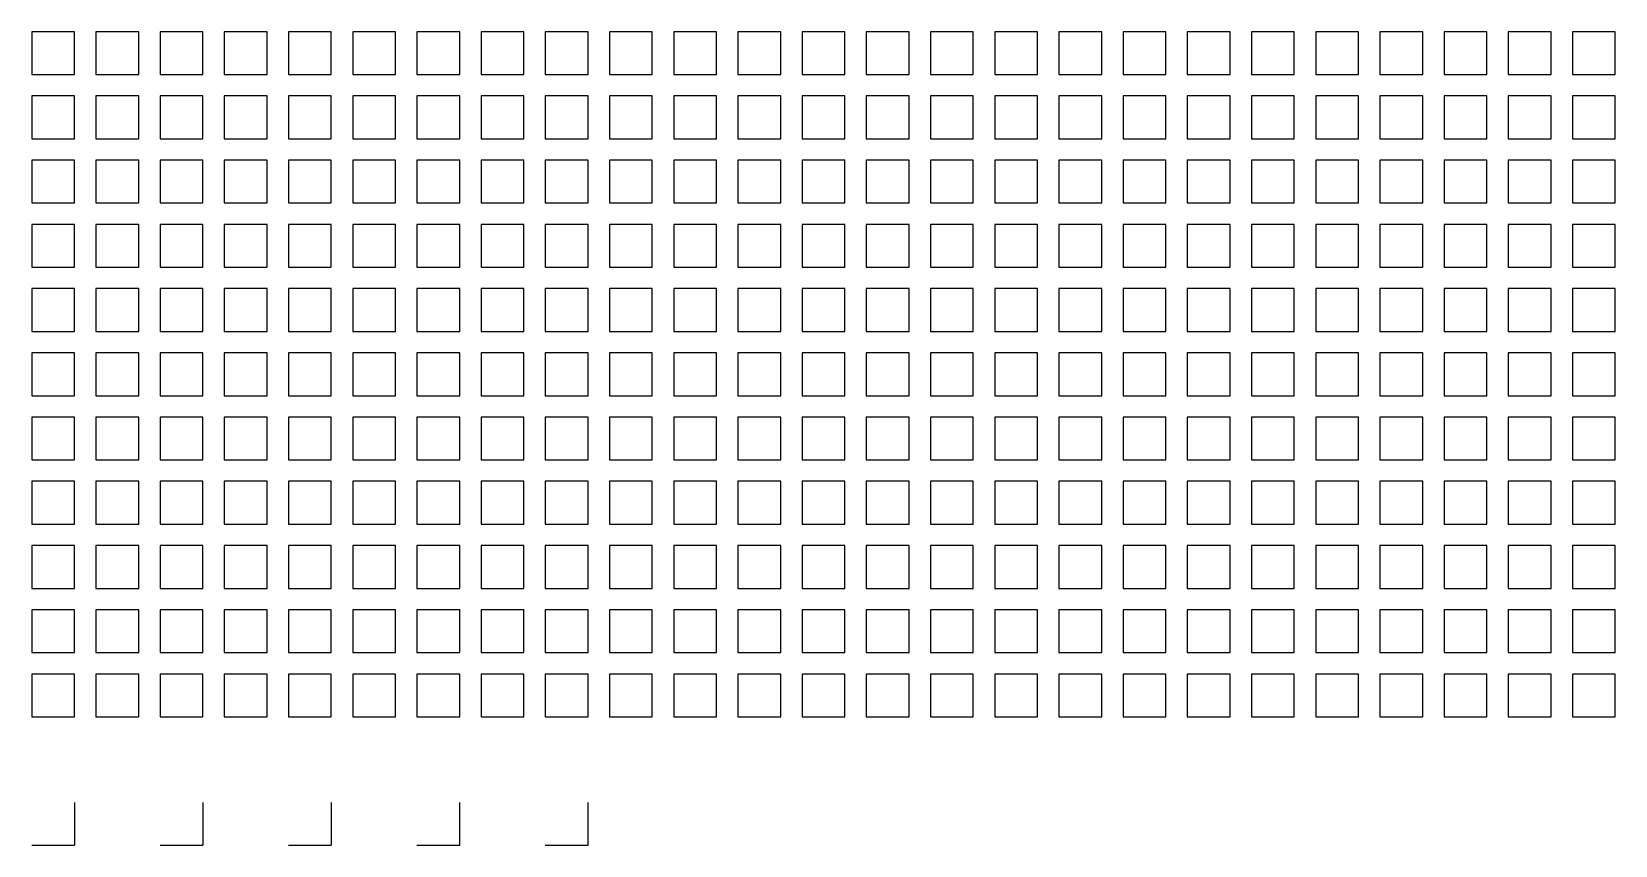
# Model space of a CAD drawing. Header units: millimetres. Extents: x 0 to 370, y -30 to 370.
# Drawn here: x 0 to 370, y -30 to 160 of the extents above; entities that cross this region are included whole.
import ezdxf

# ---------------------------------------------------------------- set-up
doc = ezdxf.new("R2010")
doc.units = ezdxf.units.MM
doc.layers.add('Grid', color=2, linetype='CONTINUOUS')

msp = doc.modelspace()

# ---------------------------------------------------------------- linework, layer by layer
at = {"layer": 'Grid'}
for p, q in [((10, 160), (0, 160)), ((0, 160), (0, 150)), ((10, 150), (10, 160)), ((25, 160), (15, 160)), ((15, 160), (15, 150)), ((25, 150), (25, 160)), ((40, 160), (30, 160)), ((30, 160), (30, 150)), ((40, 150), (40, 160)), ((55, 160), (45, 160)), ((45, 160), (45, 150)), ((55, 150), (55, 160)), ((70, 160), (60, 160)), ((60, 160), (60, 150)), ((70, 150), (70, 160)), ((85, 160), (75, 160)), ((75, 160), (75, 150)), ((85, 150), (85, 160)), ((100, 160), (90, 160)), ((90, 160), (90, 150)), ((100, 150), (100, 160)), ((115, 160), (105, 160)), ((105, 160), (105, 150)), ((115, 150), (115, 160)), ((130, 160), (120, 160)), ((120, 160), (120, 150)), ((130, 150), (130, 160)), ((145, 160), (135, 160)), ((135, 160), (135, 150)), ((145, 150), (145, 160)), ((160, 160), (150, 160)), ((150, 160), (150, 150)), ((160, 150), (160, 160)), ((175, 160), (165, 160)), ((165, 160), (165, 150)), ((175, 150), (175, 160)), ((190, 160), (180, 160)), ((180, 160), (180, 150)), ((190, 150), (190, 160)), ((205, 160), (195, 160)), ((195, 160), (195, 150)), ((205, 150), (205, 160)), ((220, 160), (210, 160)), ((210, 160), (210, 150)), ((220, 150), (220, 160)), ((235, 160), (225, 160)), ((225, 160), (225, 150)), ((235, 150), (235, 160)), ((250, 160), (240, 160)), ((240, 160), (240, 150)), ((250, 150), (250, 160)), ((265, 160), (255, 160)), ((255, 160), (255, 150)), ((265, 150), (265, 160)), ((280, 160), (270, 160)), ((270, 160), (270, 150)), ((280, 150), (280, 160)), ((295, 160), (285, 160)), ((285, 160), (285, 150)), ((295, 150), (295, 160)), ((310, 160), (300, 160)), ((300, 160), (300, 150)), ((310, 150), (310, 160)), ((325, 160), (315, 160)), ((315, 160), (315, 150)), ((325, 150), (325, 160)), ((340, 160), (330, 160)), ((330, 160), (330, 150)), ((340, 150), (340, 160)), ((355, 160), (345, 160)), ((345, 160), (345, 150)), ((355, 150), (355, 160)), ((370, 160), (360, 160)), ((360, 160), (360, 150)), ((370, 150), (370, 160)), ((0, 150), (10, 150)), ((15, 150), (25, 150)), ((30, 150), (40, 150)), ((45, 150), (55, 150)), ((60, 150), (70, 150)), ((75, 150), (85, 150)), ((90, 150), (100, 150)), ((105, 150), (115, 150)), ((120, 150), (130, 150)), ((135, 150), (145, 150)), ((150, 150), (160, 150)), ((165, 150), (175, 150)), ((180, 150), (190, 150)), ((195, 150), (205, 150)), ((210, 150), (220, 150)), ((225, 150), (235, 150)), ((240, 150), (250, 150)), ((255, 150), (265, 150)), ((270, 150), (280, 150)), ((285, 150), (295, 150)), ((300, 150), (310, 150)), ((315, 150), (325, 150)), ((330, 150), (340, 150)), ((345, 150), (355, 150)), ((360, 150), (370, 150)), ((10, 145), (0, 145)), ((0, 145), (0, 135)), ((10, 135), (10, 145)), ((25, 145), (15, 145)), ((15, 145), (15, 135)), ((25, 135), (25, 145)), ((40, 145), (30, 145)), ((30, 145), (30, 135)), ((40, 135), (40, 145)), ((55, 145), (45, 145)), ((45, 145), (45, 135)), ((55, 135), (55, 145)), ((70, 145), (60, 145)), ((60, 145), (60, 135)), ((70, 135), (70, 145)), ((85, 145), (75, 145)), ((75, 145), (75, 135)), ((85, 135), (85, 145)), ((100, 145), (90, 145)), ((90, 145), (90, 135)), ((100, 135), (100, 145)), ((115, 145), (105, 145)), ((105, 145), (105, 135)), ((115, 135), (115, 145)), ((130, 145), (120, 145)), ((120, 145), (120, 135)), ((130, 135), (130, 145)), ((145, 145), (135, 145)), ((135, 145), (135, 135)), ((145, 135), (145, 145)), ((160, 145), (150, 145)), ((150, 145), (150, 135)), ((160, 135), (160, 145)), ((175, 145), (165, 145)), ((165, 145), (165, 135)), ((175, 135), (175, 145)), ((190, 145), (180, 145)), ((180, 145), (180, 135)), ((190, 135), (190, 145)), ((205, 145), (195, 145)), ((195, 145), (195, 135)), ((205, 135), (205, 145)), ((220, 145), (210, 145)), ((210, 145), (210, 135)), ((220, 135), (220, 145)), ((235, 145), (225, 145)), ((225, 145), (225, 135)), ((235, 135), (235, 145)), ((250, 145), (240, 145)), ((240, 145), (240, 135)), ((250, 135), (250, 145)), ((265, 145), (255, 145)), ((255, 145), (255, 135)), ((265, 135), (265, 145)), ((280, 145), (270, 145)), ((270, 145), (270, 135)), ((280, 135), (280, 145)), ((295, 145), (285, 145)), ((285, 145), (285, 135)), ((295, 135), (295, 145)), ((310, 145), (300, 145)), ((300, 145), (300, 135)), ((310, 135), (310, 145)), ((325, 145), (315, 145)), ((315, 145), (315, 135)), ((325, 135), (325, 145)), ((340, 145), (330, 145)), ((330, 145), (330, 135)), ((340, 135), (340, 145)), ((355, 145), (345, 145)), ((345, 145), (345, 135)), ((355, 135), (355, 145)), ((370, 145), (360, 145)), ((360, 145), (360, 135)), ((370, 135), (370, 145)), ((0, 135), (10, 135)), ((15, 135), (25, 135)), ((30, 135), (40, 135)), ((45, 135), (55, 135)), ((60, 135), (70, 135)), ((75, 135), (85, 135)), ((90, 135), (100, 135)), ((105, 135), (115, 135)), ((120, 135), (130, 135)), ((135, 135), (145, 135)), ((150, 135), (160, 135)), ((165, 135), (175, 135)), ((180, 135), (190, 135)), ((195, 135), (205, 135)), ((210, 135), (220, 135)), ((225, 135), (235, 135)), ((240, 135), (250, 135)), ((255, 135), (265, 135)), ((270, 135), (280, 135)), ((285, 135), (295, 135)), ((300, 135), (310, 135)), ((315, 135), (325, 135)), ((330, 135), (340, 135)), ((345, 135), (355, 135)), ((360, 135), (370, 135)), ((10, 130), (0, 130)), ((0, 130), (0, 120)), ((10, 120), (10, 130)), ((25, 130), (15, 130)), ((15, 130), (15, 120)), ((25, 120), (25, 130)), ((40, 130), (30, 130)), ((30, 130), (30, 120)), ((40, 120), (40, 130)), ((55, 130), (45, 130)), ((45, 130), (45, 120)), ((55, 120), (55, 130)), ((70, 130), (60, 130)), ((60, 130), (60, 120)), ((70, 120), (70, 130)), ((85, 130), (75, 130)), ((75, 130), (75, 120)), ((85, 120), (85, 130)), ((100, 130), (90, 130)), ((90, 130), (90, 120)), ((100, 120), (100, 130)), ((115, 130), (105, 130)), ((105, 130), (105, 120)), ((115, 120), (115, 130)), ((130, 130), (120, 130)), ((120, 130), (120, 120)), ((130, 120), (130, 130)), ((145, 130), (135, 130)), ((135, 130), (135, 120)), ((145, 120), (145, 130)), ((160, 130), (150, 130)), ((150, 130), (150, 120)), ((160, 120), (160, 130)), ((175, 130), (165, 130)), ((165, 130), (165, 120)), ((175, 120), (175, 130)), ((190, 130), (180, 130)), ((180, 130), (180, 120)), ((190, 120), (190, 130)), ((205, 130), (195, 130)), ((195, 130), (195, 120)), ((205, 120), (205, 130)), ((220, 130), (210, 130)), ((210, 130), (210, 120)), ((220, 120), (220, 130)), ((235, 130), (225, 130)), ((225, 130), (225, 120)), ((235, 120), (235, 130)), ((250, 130), (240, 130)), ((240, 130), (240, 120)), ((250, 120), (250, 130)), ((265, 130), (255, 130)), ((255, 130), (255, 120)), ((265, 120), (265, 130)), ((280, 130), (270, 130)), ((270, 130), (270, 120)), ((280, 120), (280, 130)), ((295, 130), (285, 130)), ((285, 130), (285, 120)), ((295, 120), (295, 130)), ((310, 130), (300, 130)), ((300, 130), (300, 120)), ((310, 120), (310, 130)), ((325, 130), (315, 130)), ((315, 130), (315, 120)), ((325, 120), (325, 130)), ((340, 130), (330, 130)), ((330, 130), (330, 120)), ((340, 120), (340, 130)), ((355, 130), (345, 130)), ((345, 130), (345, 120)), ((355, 120), (355, 130)), ((370, 130), (360, 130)), ((360, 130), (360, 120)), ((370, 120), (370, 130)), ((0, 120), (10, 120)), ((15, 120), (25, 120)), ((30, 120), (40, 120)), ((45, 120), (55, 120)), ((60, 120), (70, 120)), ((75, 120), (85, 120)), ((90, 120), (100, 120)), ((105, 120), (115, 120)), ((120, 120), (130, 120)), ((135, 120), (145, 120)), ((150, 120), (160, 120)), ((165, 120), (175, 120)), ((180, 120), (190, 120)), ((195, 120), (205, 120)), ((210, 120), (220, 120)), ((225, 120), (235, 120)), ((240, 120), (250, 120)), ((255, 120), (265, 120)), ((270, 120), (280, 120)), ((285, 120), (295, 120)), ((300, 120), (310, 120)), ((315, 120), (325, 120)), ((330, 120), (340, 120)), ((345, 120), (355, 120)), ((360, 120), (370, 120)), ((10, 115), (0, 115)), ((0, 115), (0, 105)), ((10, 105), (10, 115)), ((25, 115), (15, 115)), ((15, 115), (15, 105)), ((25, 105), (25, 115)), ((40, 115), (30, 115)), ((30, 115), (30, 105)), ((40, 105), (40, 115)), ((55, 115), (45, 115)), ((45, 115), (45, 105)), ((55, 105), (55, 115)), ((70, 115), (60, 115)), ((60, 115), (60, 105)), ((70, 105), (70, 115)), ((85, 115), (75, 115)), ((75, 115), (75, 105)), ((85, 105), (85, 115)), ((100, 115), (90, 115)), ((90, 115), (90, 105)), ((100, 105), (100, 115)), ((115, 115), (105, 115)), ((105, 115), (105, 105)), ((115, 105), (115, 115)), ((130, 115), (120, 115)), ((120, 115), (120, 105)), ((130, 105), (130, 115)), ((145, 115), (135, 115)), ((135, 115), (135, 105)), ((145, 105), (145, 115)), ((160, 115), (150, 115)), ((150, 115), (150, 105)), ((160, 105), (160, 115)), ((175, 115), (165, 115)), ((165, 115), (165, 105)), ((175, 105), (175, 115)), ((190, 115), (180, 115)), ((180, 115), (180, 105)), ((190, 105), (190, 115)), ((205, 115), (195, 115)), ((195, 115), (195, 105)), ((205, 105), (205, 115)), ((220, 115), (210, 115)), ((210, 115), (210, 105)), ((220, 105), (220, 115)), ((235, 115), (225, 115)), ((225, 115), (225, 105)), ((235, 105), (235, 115)), ((250, 115), (240, 115)), ((240, 115), (240, 105)), ((250, 105), (250, 115)), ((265, 115), (255, 115)), ((255, 115), (255, 105)), ((265, 105), (265, 115)), ((280, 115), (270, 115)), ((270, 115), (270, 105)), ((280, 105), (280, 115)), ((295, 115), (285, 115)), ((285, 115), (285, 105)), ((295, 105), (295, 115)), ((310, 115), (300, 115)), ((300, 115), (300, 105)), ((310, 105), (310, 115)), ((325, 115), (315, 115)), ((315, 115), (315, 105)), ((325, 105), (325, 115)), ((340, 115), (330, 115)), ((330, 115), (330, 105)), ((340, 105), (340, 115)), ((355, 115), (345, 115)), ((345, 115), (345, 105)), ((355, 105), (355, 115)), ((370, 115), (360, 115)), ((360, 115), (360, 105)), ((370, 105), (370, 115)), ((0, 105), (10, 105)), ((15, 105), (25, 105)), ((30, 105), (40, 105)), ((45, 105), (55, 105)), ((60, 105), (70, 105)), ((75, 105), (85, 105)), ((90, 105), (100, 105)), ((105, 105), (115, 105)), ((120, 105), (130, 105)), ((135, 105), (145, 105)), ((150, 105), (160, 105)), ((165, 105), (175, 105)), ((180, 105), (190, 105)), ((195, 105), (205, 105)), ((210, 105), (220, 105)), ((225, 105), (235, 105)), ((240, 105), (250, 105)), ((255, 105), (265, 105)), ((270, 105), (280, 105)), ((285, 105), (295, 105)), ((300, 105), (310, 105)), ((315, 105), (325, 105)), ((330, 105), (340, 105)), ((345, 105), (355, 105)), ((360, 105), (370, 105)), ((10, 100), (0, 100)), ((0, 100), (0, 90)), ((10, 90), (10, 100)), ((25, 100), (15, 100)), ((15, 100), (15, 90)), ((25, 90), (25, 100)), ((40, 100), (30, 100)), ((30, 100), (30, 90)), ((40, 90), (40, 100)), ((55, 100), (45, 100)), ((45, 100), (45, 90)), ((55, 90), (55, 100)), ((70, 100), (60, 100)), ((60, 100), (60, 90)), ((70, 90), (70, 100)), ((85, 100), (75, 100)), ((75, 100), (75, 90)), ((85, 90), (85, 100)), ((100, 100), (90, 100)), ((90, 100), (90, 90)), ((100, 90), (100, 100)), ((115, 100), (105, 100)), ((105, 100), (105, 90)), ((115, 90), (115, 100)), ((130, 100), (120, 100)), ((120, 100), (120, 90)), ((130, 90), (130, 100)), ((145, 100), (135, 100)), ((135, 100), (135, 90)), ((145, 90), (145, 100)), ((160, 100), (150, 100)), ((150, 100), (150, 90)), ((160, 90), (160, 100)), ((175, 100), (165, 100)), ((165, 100), (165, 90)), ((175, 90), (175, 100)), ((190, 100), (180, 100)), ((180, 100), (180, 90)), ((190, 90), (190, 100)), ((205, 100), (195, 100)), ((195, 100), (195, 90)), ((205, 90), (205, 100)), ((220, 100), (210, 100)), ((210, 100), (210, 90)), ((220, 90), (220, 100)), ((235, 100), (225, 100)), ((225, 100), (225, 90)), ((235, 90), (235, 100)), ((250, 100), (240, 100)), ((240, 100), (240, 90)), ((250, 90), (250, 100)), ((265, 100), (255, 100)), ((255, 100), (255, 90)), ((265, 90), (265, 100)), ((280, 100), (270, 100)), ((270, 100), (270, 90)), ((280, 90), (280, 100)), ((295, 100), (285, 100)), ((285, 100), (285, 90)), ((295, 90), (295, 100)), ((310, 100), (300, 100)), ((300, 100), (300, 90)), ((310, 90), (310, 100)), ((325, 100), (315, 100)), ((315, 100), (315, 90)), ((325, 90), (325, 100)), ((340, 100), (330, 100)), ((330, 100), (330, 90)), ((340, 90), (340, 100)), ((355, 100), (345, 100)), ((345, 100), (345, 90)), ((355, 90), (355, 100)), ((370, 100), (360, 100)), ((360, 100), (360, 90)), ((370, 90), (370, 100)), ((0, 90), (10, 90)), ((15, 90), (25, 90)), ((30, 90), (40, 90)), ((45, 90), (55, 90)), ((60, 90), (70, 90)), ((75, 90), (85, 90)), ((90, 90), (100, 90)), ((105, 90), (115, 90)), ((120, 90), (130, 90)), ((135, 90), (145, 90)), ((150, 90), (160, 90)), ((165, 90), (175, 90)), ((180, 90), (190, 90)), ((195, 90), (205, 90)), ((210, 90), (220, 90)), ((225, 90), (235, 90)), ((240, 90), (250, 90)), ((255, 90), (265, 90)), ((270, 90), (280, 90)), ((285, 90), (295, 90)), ((300, 90), (310, 90)), ((315, 90), (325, 90)), ((330, 90), (340, 90)), ((345, 90), (355, 90)), ((360, 90), (370, 90)), ((10, 85), (0, 85)), ((0, 85), (0, 75)), ((10, 75), (10, 85)), ((25, 85), (15, 85)), ((15, 85), (15, 75)), ((25, 75), (25, 85)), ((40, 85), (30, 85)), ((30, 85), (30, 75)), ((40, 75), (40, 85)), ((55, 85), (45, 85)), ((45, 85), (45, 75)), ((55, 75), (55, 85)), ((70, 85), (60, 85)), ((60, 85), (60, 75)), ((70, 75), (70, 85)), ((85, 85), (75, 85)), ((75, 85), (75, 75)), ((85, 75), (85, 85)), ((100, 85), (90, 85)), ((90, 85), (90, 75)), ((100, 75), (100, 85)), ((115, 85), (105, 85)), ((105, 85), (105, 75)), ((115, 75), (115, 85)), ((130, 85), (120, 85)), ((120, 85), (120, 75)), ((130, 75), (130, 85)), ((145, 85), (135, 85)), ((135, 85), (135, 75)), ((145, 75), (145, 85)), ((160, 85), (150, 85)), ((150, 85), (150, 75)), ((160, 75), (160, 85)), ((175, 85), (165, 85)), ((165, 85), (165, 75)), ((175, 75), (175, 85)), ((190, 85), (180, 85)), ((180, 85), (180, 75)), ((190, 75), (190, 85)), ((205, 85), (195, 85)), ((195, 85), (195, 75)), ((205, 75), (205, 85)), ((220, 85), (210, 85)), ((210, 85), (210, 75)), ((220, 75), (220, 85)), ((235, 85), (225, 85)), ((225, 85), (225, 75)), ((235, 75), (235, 85)), ((250, 85), (240, 85)), ((240, 85), (240, 75)), ((250, 75), (250, 85)), ((265, 85), (255, 85)), ((255, 85), (255, 75)), ((265, 75), (265, 85)), ((280, 85), (270, 85)), ((270, 85), (270, 75)), ((280, 75), (280, 85)), ((295, 85), (285, 85)), ((285, 85), (285, 75)), ((295, 75), (295, 85)), ((310, 85), (300, 85)), ((300, 85), (300, 75)), ((310, 75), (310, 85)), ((325, 85), (315, 85)), ((315, 85), (315, 75)), ((325, 75), (325, 85)), ((340, 85), (330, 85)), ((330, 85), (330, 75)), ((340, 75), (340, 85)), ((355, 85), (345, 85)), ((345, 85), (345, 75)), ((355, 75), (355, 85)), ((370, 85), (360, 85)), ((360, 85), (360, 75)), ((370, 75), (370, 85)), ((0, 75), (10, 75)), ((15, 75), (25, 75)), ((30, 75), (40, 75)), ((45, 75), (55, 75)), ((60, 75), (70, 75)), ((75, 75), (85, 75)), ((90, 75), (100, 75)), ((105, 75), (115, 75)), ((120, 75), (130, 75)), ((135, 75), (145, 75)), ((150, 75), (160, 75)), ((165, 75), (175, 75)), ((180, 75), (190, 75)), ((195, 75), (205, 75)), ((210, 75), (220, 75)), ((225, 75), (235, 75)), ((240, 75), (250, 75)), ((255, 75), (265, 75)), ((270, 75), (280, 75)), ((285, 75), (295, 75)), ((300, 75), (310, 75)), ((315, 75), (325, 75)), ((330, 75), (340, 75)), ((345, 75), (355, 75)), ((360, 75), (370, 75)), ((10, 70), (0, 70)), ((0, 70), (0, 60)), ((10, 60), (10, 70)), ((25, 70), (15, 70)), ((15, 70), (15, 60)), ((25, 60), (25, 70)), ((40, 70), (30, 70)), ((30, 70), (30, 60)), ((40, 60), (40, 70)), ((55, 70), (45, 70)), ((45, 70), (45, 60)), ((55, 60), (55, 70)), ((70, 70), (60, 70)), ((60, 70), (60, 60)), ((70, 60), (70, 70)), ((85, 70), (75, 70)), ((75, 70), (75, 60)), ((85, 60), (85, 70)), ((100, 70), (90, 70)), ((90, 70), (90, 60)), ((100, 60), (100, 70)), ((115, 70), (105, 70)), ((105, 70), (105, 60)), ((115, 60), (115, 70)), ((130, 70), (120, 70)), ((120, 70), (120, 60)), ((130, 60), (130, 70)), ((145, 70), (135, 70)), ((135, 70), (135, 60)), ((145, 60), (145, 70)), ((160, 70), (150, 70)), ((150, 70), (150, 60)), ((160, 60), (160, 70)), ((175, 70), (165, 70)), ((165, 70), (165, 60)), ((175, 60), (175, 70)), ((190, 70), (180, 70)), ((180, 70), (180, 60)), ((190, 60), (190, 70)), ((205, 70), (195, 70)), ((195, 70), (195, 60)), ((205, 60), (205, 70)), ((220, 70), (210, 70)), ((210, 70), (210, 60)), ((220, 60), (220, 70)), ((235, 70), (225, 70)), ((225, 70), (225, 60)), ((235, 60), (235, 70)), ((250, 70), (240, 70)), ((240, 70), (240, 60)), ((250, 60), (250, 70)), ((265, 70), (255, 70)), ((255, 70), (255, 60)), ((265, 60), (265, 70)), ((280, 70), (270, 70)), ((270, 70), (270, 60)), ((280, 60), (280, 70)), ((295, 70), (285, 70)), ((285, 70), (285, 60)), ((295, 60), (295, 70)), ((310, 70), (300, 70)), ((300, 70), (300, 60)), ((310, 60), (310, 70)), ((325, 70), (315, 70)), ((315, 70), (315, 60)), ((325, 60), (325, 70)), ((340, 70), (330, 70)), ((330, 70), (330, 60)), ((340, 60), (340, 70)), ((355, 70), (345, 70)), ((345, 70), (345, 60)), ((355, 60), (355, 70)), ((370, 70), (360, 70)), ((360, 70), (360, 60)), ((370, 60), (370, 70)), ((0, 60), (10, 60)), ((15, 60), (25, 60)), ((30, 60), (40, 60)), ((45, 60), (55, 60)), ((60, 60), (70, 60)), ((75, 60), (85, 60)), ((90, 60), (100, 60)), ((105, 60), (115, 60)), ((120, 60), (130, 60)), ((135, 60), (145, 60)), ((150, 60), (160, 60)), ((165, 60), (175, 60)), ((180, 60), (190, 60)), ((195, 60), (205, 60)), ((210, 60), (220, 60)), ((225, 60), (235, 60)), ((240, 60), (250, 60)), ((255, 60), (265, 60)), ((270, 60), (280, 60)), ((285, 60), (295, 60)), ((300, 60), (310, 60)), ((315, 60), (325, 60)), ((330, 60), (340, 60)), ((345, 60), (355, 60)), ((360, 60), (370, 60)), ((10, 55), (0, 55)), ((0, 55), (0, 45)), ((10, 45), (10, 55)), ((25, 55), (15, 55)), ((15, 55), (15, 45)), ((25, 45), (25, 55)), ((40, 55), (30, 55)), ((30, 55), (30, 45)), ((40, 45), (40, 55)), ((55, 55), (45, 55)), ((45, 55), (45, 45)), ((55, 45), (55, 55)), ((70, 55), (60, 55)), ((60, 55), (60, 45)), ((70, 45), (70, 55)), ((85, 55), (75, 55)), ((75, 55), (75, 45)), ((85, 45), (85, 55)), ((100, 55), (90, 55)), ((90, 55), (90, 45)), ((100, 45), (100, 55)), ((115, 55), (105, 55)), ((105, 55), (105, 45)), ((115, 45), (115, 55)), ((130, 55), (120, 55)), ((120, 55), (120, 45)), ((130, 45), (130, 55)), ((145, 55), (135, 55)), ((135, 55), (135, 45)), ((145, 45), (145, 55)), ((160, 55), (150, 55)), ((150, 55), (150, 45)), ((160, 45), (160, 55)), ((175, 55), (165, 55)), ((165, 55), (165, 45)), ((175, 45), (175, 55)), ((190, 55), (180, 55)), ((180, 55), (180, 45)), ((190, 45), (190, 55)), ((205, 55), (195, 55)), ((195, 55), (195, 45)), ((205, 45), (205, 55)), ((220, 55), (210, 55)), ((210, 55), (210, 45)), ((220, 45), (220, 55)), ((235, 55), (225, 55)), ((225, 55), (225, 45)), ((235, 45), (235, 55)), ((250, 55), (240, 55)), ((240, 55), (240, 45)), ((250, 45), (250, 55)), ((265, 55), (255, 55)), ((255, 55), (255, 45)), ((265, 45), (265, 55)), ((280, 55), (270, 55)), ((270, 55), (270, 45)), ((280, 45), (280, 55)), ((295, 55), (285, 55)), ((285, 55), (285, 45)), ((295, 45), (295, 55)), ((310, 55), (300, 55)), ((300, 55), (300, 45)), ((310, 45), (310, 55)), ((325, 55), (315, 55)), ((315, 55), (315, 45)), ((325, 45), (325, 55)), ((340, 55), (330, 55)), ((330, 55), (330, 45)), ((340, 45), (340, 55)), ((355, 55), (345, 55)), ((345, 55), (345, 45)), ((355, 45), (355, 55)), ((370, 55), (360, 55)), ((360, 55), (360, 45)), ((370, 45), (370, 55)), ((0, 45), (10, 45)), ((15, 45), (25, 45)), ((30, 45), (40, 45)), ((45, 45), (55, 45)), ((60, 45), (70, 45)), ((75, 45), (85, 45)), ((90, 45), (100, 45)), ((105, 45), (115, 45)), ((120, 45), (130, 45)), ((135, 45), (145, 45)), ((150, 45), (160, 45)), ((165, 45), (175, 45)), ((180, 45), (190, 45)), ((195, 45), (205, 45)), ((210, 45), (220, 45)), ((225, 45), (235, 45)), ((240, 45), (250, 45)), ((255, 45), (265, 45)), ((270, 45), (280, 45)), ((285, 45), (295, 45)), ((300, 45), (310, 45)), ((315, 45), (325, 45)), ((330, 45), (340, 45)), ((345, 45), (355, 45)), ((360, 45), (370, 45)), ((10, 40), (0, 40)), ((0, 40), (0, 30)), ((10, 30), (10, 40)), ((25, 40), (15, 40)), ((15, 40), (15, 30)), ((25, 30), (25, 40)), ((40, 40), (30, 40)), ((30, 40), (30, 30)), ((40, 30), (40, 40)), ((55, 40), (45, 40)), ((45, 40), (45, 30)), ((55, 30), (55, 40)), ((70, 40), (60, 40)), ((60, 40), (60, 30)), ((70, 30), (70, 40)), ((85, 40), (75, 40)), ((75, 40), (75, 30)), ((85, 30), (85, 40)), ((100, 40), (90, 40)), ((90, 40), (90, 30)), ((100, 30), (100, 40)), ((115, 40), (105, 40)), ((105, 40), (105, 30)), ((115, 30), (115, 40)), ((130, 40), (120, 40)), ((120, 40), (120, 30)), ((130, 30), (130, 40)), ((145, 40), (135, 40)), ((135, 40), (135, 30)), ((145, 30), (145, 40)), ((160, 40), (150, 40)), ((150, 40), (150, 30)), ((160, 30), (160, 40)), ((175, 40), (165, 40)), ((165, 40), (165, 30)), ((175, 30), (175, 40)), ((190, 40), (180, 40)), ((180, 40), (180, 30)), ((190, 30), (190, 40)), ((205, 40), (195, 40)), ((195, 40), (195, 30)), ((205, 30), (205, 40)), ((220, 40), (210, 40)), ((210, 40), (210, 30)), ((220, 30), (220, 40)), ((235, 40), (225, 40)), ((225, 40), (225, 30)), ((235, 30), (235, 40)), ((250, 40), (240, 40)), ((240, 40), (240, 30)), ((250, 30), (250, 40)), ((265, 40), (255, 40)), ((255, 40), (255, 30)), ((265, 30), (265, 40)), ((280, 40), (270, 40)), ((270, 40), (270, 30)), ((280, 30), (280, 40)), ((295, 40), (285, 40)), ((285, 40), (285, 30)), ((295, 30), (295, 40)), ((310, 40), (300, 40)), ((300, 40), (300, 30)), ((310, 30), (310, 40)), ((325, 40), (315, 40)), ((315, 40), (315, 30)), ((325, 30), (325, 40)), ((340, 40), (330, 40)), ((330, 40), (330, 30)), ((340, 30), (340, 40)), ((355, 40), (345, 40)), ((345, 40), (345, 30)), ((355, 30), (355, 40)), ((370, 40), (360, 40)), ((360, 40), (360, 30)), ((370, 30), (370, 40)), ((0, 30), (10, 30)), ((15, 30), (25, 30)), ((30, 30), (40, 30)), ((45, 30), (55, 30)), ((60, 30), (70, 30)), ((75, 30), (85, 30)), ((90, 30), (100, 30)), ((105, 30), (115, 30)), ((120, 30), (130, 30)), ((135, 30), (145, 30)), ((150, 30), (160, 30)), ((165, 30), (175, 30)), ((180, 30), (190, 30)), ((195, 30), (205, 30)), ((210, 30), (220, 30)), ((225, 30), (235, 30)), ((240, 30), (250, 30)), ((255, 30), (265, 30)), ((270, 30), (280, 30)), ((285, 30), (295, 30)), ((300, 30), (310, 30)), ((315, 30), (325, 30)), ((330, 30), (340, 30)), ((345, 30), (355, 30)), ((360, 30), (370, 30)), ((10, 25), (0, 25)), ((0, 25), (0, 15)), ((10, 15), (10, 25)), ((25, 25), (15, 25)), ((15, 25), (15, 15)), ((25, 15), (25, 25)), ((40, 25), (30, 25)), ((30, 25), (30, 15)), ((40, 15), (40, 25)), ((55, 25), (45, 25)), ((45, 25), (45, 15)), ((55, 15), (55, 25)), ((70, 25), (60, 25)), ((60, 25), (60, 15)), ((70, 15), (70, 25)), ((85, 25), (75, 25)), ((75, 25), (75, 15)), ((85, 15), (85, 25)), ((100, 25), (90, 25)), ((90, 25), (90, 15)), ((100, 15), (100, 25)), ((115, 25), (105, 25)), ((105, 25), (105, 15)), ((115, 15), (115, 25)), ((130, 25), (120, 25)), ((120, 25), (120, 15)), ((130, 15), (130, 25)), ((145, 25), (135, 25)), ((135, 25), (135, 15)), ((145, 15), (145, 25)), ((160, 25), (150, 25)), ((150, 25), (150, 15)), ((160, 15), (160, 25)), ((175, 25), (165, 25)), ((165, 25), (165, 15)), ((175, 15), (175, 25)), ((190, 25), (180, 25)), ((180, 25), (180, 15)), ((190, 15), (190, 25)), ((205, 25), (195, 25)), ((195, 25), (195, 15)), ((205, 15), (205, 25)), ((220, 25), (210, 25)), ((210, 25), (210, 15)), ((220, 15), (220, 25)), ((235, 25), (225, 25)), ((225, 25), (225, 15)), ((235, 15), (235, 25)), ((250, 25), (240, 25)), ((240, 25), (240, 15)), ((250, 15), (250, 25)), ((265, 25), (255, 25)), ((255, 25), (255, 15)), ((265, 15), (265, 25)), ((280, 25), (270, 25)), ((270, 25), (270, 15)), ((280, 15), (280, 25)), ((295, 25), (285, 25)), ((285, 25), (285, 15)), ((295, 15), (295, 25)), ((310, 25), (300, 25)), ((300, 25), (300, 15)), ((310, 15), (310, 25)), ((325, 25), (315, 25)), ((315, 25), (315, 15)), ((325, 15), (325, 25)), ((340, 25), (330, 25)), ((330, 25), (330, 15)), ((340, 15), (340, 25)), ((355, 25), (345, 25)), ((345, 25), (345, 15)), ((355, 15), (355, 25)), ((370, 25), (360, 25)), ((360, 25), (360, 15)), ((370, 15), (370, 25)), ((0, 15), (10, 15)), ((15, 15), (25, 15)), ((30, 15), (40, 15)), ((45, 15), (55, 15)), ((60, 15), (70, 15)), ((75, 15), (85, 15)), ((90, 15), (100, 15)), ((105, 15), (115, 15)), ((120, 15), (130, 15)), ((135, 15), (145, 15)), ((150, 15), (160, 15)), ((165, 15), (175, 15)), ((180, 15), (190, 15)), ((195, 15), (205, 15)), ((210, 15), (220, 15)), ((225, 15), (235, 15)), ((240, 15), (250, 15)), ((255, 15), (265, 15)), ((270, 15), (280, 15)), ((285, 15), (295, 15)), ((300, 15), (310, 15)), ((315, 15), (325, 15)), ((330, 15), (340, 15)), ((345, 15), (355, 15)), ((360, 15), (370, 15)), ((10, 10), (0, 10)), ((0, 10), (0, 0)), ((10, 0), (10, 10)), ((25, 10), (15, 10)), ((15, 10), (15, 0)), ((25, 0), (25, 10)), ((40, 10), (30, 10)), ((30, 10), (30, 0)), ((40, 0), (40, 10)), ((55, 10), (45, 10)), ((45, 10), (45, 0)), ((55, 0), (55, 10)), ((70, 10), (60, 10)), ((60, 10), (60, 0)), ((70, 0), (70, 10)), ((85, 10), (75, 10)), ((75, 10), (75, 0)), ((85, 0), (85, 10)), ((100, 10), (90, 10)), ((90, 10), (90, 0)), ((100, 0), (100, 10)), ((115, 10), (105, 10)), ((105, 10), (105, 0)), ((115, 0), (115, 10)), ((130, 10), (120, 10)), ((120, 10), (120, 0)), ((130, 0), (130, 10)), ((145, 10), (135, 10)), ((135, 10), (135, 0)), ((145, 0), (145, 10)), ((160, 10), (150, 10)), ((150, 10), (150, 0)), ((160, 0), (160, 10)), ((175, 10), (165, 10)), ((165, 10), (165, 0)), ((175, 0), (175, 10)), ((190, 10), (180, 10)), ((180, 10), (180, 0)), ((190, 0), (190, 10)), ((205, 10), (195, 10)), ((195, 10), (195, 0)), ((205, 0), (205, 10)), ((220, 10), (210, 10)), ((210, 10), (210, 0)), ((220, 0), (220, 10)), ((235, 10), (225, 10)), ((225, 10), (225, 0)), ((235, 0), (235, 10)), ((250, 10), (240, 10)), ((240, 10), (240, 0)), ((250, 0), (250, 10)), ((265, 10), (255, 10)), ((255, 10), (255, 0)), ((265, 0), (265, 10)), ((280, 10), (270, 10)), ((270, 10), (270, 0)), ((280, 0), (280, 10)), ((295, 10), (285, 10)), ((285, 10), (285, 0)), ((295, 0), (295, 10)), ((310, 10), (300, 10)), ((300, 10), (300, 0)), ((310, 0), (310, 10)), ((325, 10), (315, 10)), ((315, 10), (315, 0)), ((325, 0), (325, 10)), ((340, 10), (330, 10)), ((330, 10), (330, 0)), ((340, 0), (340, 10)), ((355, 10), (345, 10)), ((345, 10), (345, 0)), ((355, 0), (355, 10)), ((370, 10), (360, 10)), ((360, 10), (360, 0)), ((370, 0), (370, 10)), ((0, 0), (10, 0)), ((0, 0), (10, 0)), ((15, 0), (25, 0)), ((15, 0), (25, 0)), ((30, 0), (40, 0)), ((30, 0), (40, 0)), ((45, 0), (55, 0)), ((45, 0), (55, 0)), ((60, 0), (70, 0)), ((60, 0), (70, 0)), ((75, 0), (85, 0)), ((90, 0), (100, 0)), ((105, 0), (115, 0)), ((120, 0), (130, 0)), ((135, 0), (145, 0)), ((150, 0), (160, 0)), ((165, 0), (175, 0)), ((180, 0), (190, 0)), ((195, 0), (205, 0)), ((210, 0), (220, 0)), ((225, 0), (235, 0)), ((240, 0), (250, 0)), ((255, 0), (265, 0)), ((270, 0), (280, 0)), ((285, 0), (295, 0)), ((300, 0), (310, 0)), ((315, 0), (325, 0)), ((330, 0), (340, 0)), ((345, 0), (355, 0)), ((360, 0), (370, 0)), ((10.05, -30), (10.05, -20)), ((40.05, -30), (40.05, -20)), ((70.05, -30), (70.05, -20)), ((100.05, -30), (100.05, -20)), ((130.05, -30), (130.05, -20)), ((0, -30), (10, -30)), ((30, -30), (40, -30)), ((60, -30), (70, -30)), ((90, -30), (100, -30)), ((120, -30), (130, -30))]:
    msp.add_line(p, q, dxfattribs=at)

doc.saveas('drawing.dxf')
